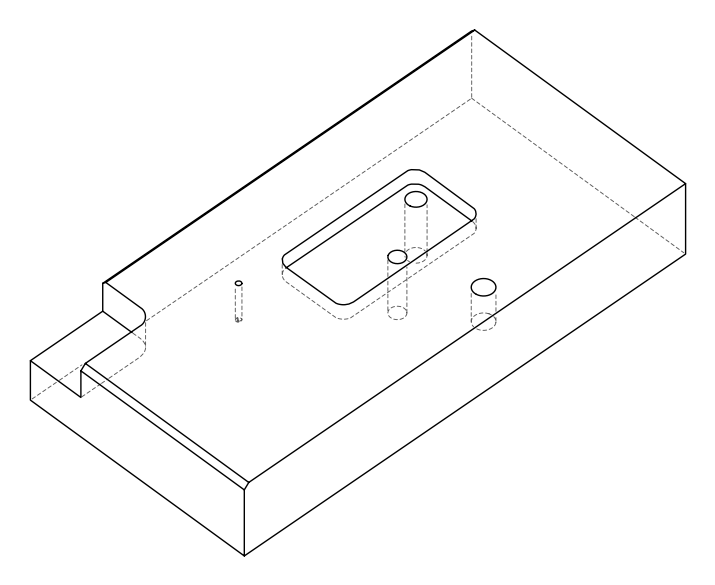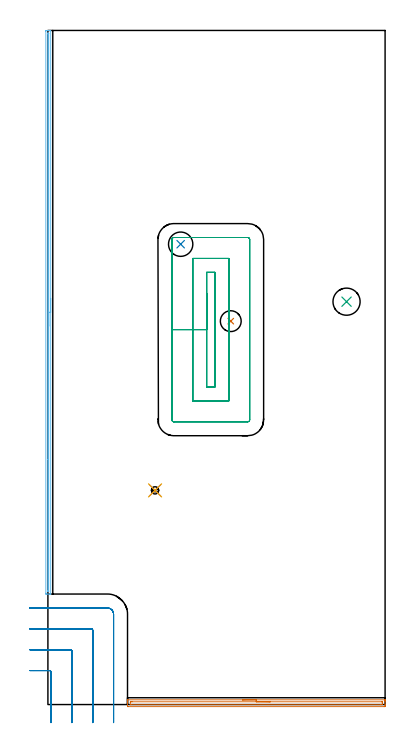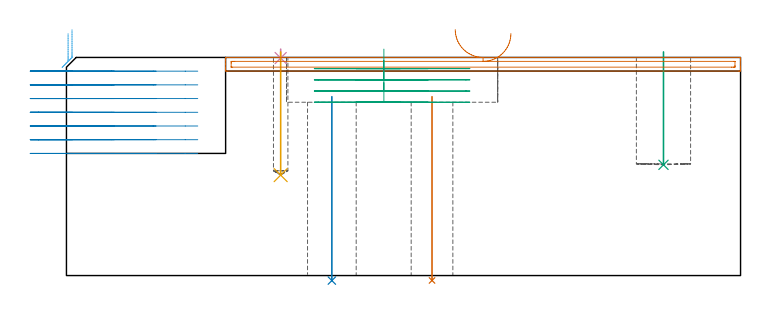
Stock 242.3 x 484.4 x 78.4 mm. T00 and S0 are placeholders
(PLAN: 9 operations, 6 tool changes, 23.9 min)
(1 INDEXABLE_INSERT_DRILL_THROUGH_HOLE_FROM_SOLID | STEP1HOLE | NXT0302_001 | 0.27 min | 13810 mm3)
(2 INDEXABLE_INSERT_DRILL_THROUGH_HOLE_FROM_SOLID_1 | STEP1HOLE_1 | NXT0302_006 | 0.27 min | 18817 mm3)
(3 INDEXABLE_INSERT_DRILL_BLIND_HOLE_FROM_SOLID | STEP1POCKET | NXT0302_010 | 0.16 min | 11438 mm3)
(4 SPOT_DRILL | STEP1POCKET_1 | NXT0321_9005460120000 | 0.03 min | 1 mm3)
(5 DRILL_BLIND_HOLE_INTO_CENTER | STEP1POCKET_1 | UGT0301_176 | 0.18 min | 863 mm3)
(6 AREA_MILL | FG_CHAMFER_SURFACE | UGT0205_001 | 6.63 min | 2504 mm3)
(7 AREA_MILL_1 | FG_CHAMFER_SURFACE_1 | UGT0205_001 | 3.14 min | 2272 mm3)
(8 MILL_CORNER_NOTCH_RECTANGULAR | CORNER_NOTCH_RECTANGULAR | UGT0201_094 | Follow Part, ap 5, ae 75% | 6.12 min | 155066 mm3)
(9 MILL_RECTANGULAR_POCKET | POCKET_RECTANGULAR_STRAIGHT | UGT0201_094 | Follow Part, ap 5, ae 75% | 7.12 min | 177788 mm3)
(TOOL NXT0302_001 | Index. Insert Drill 15mm [880-D1500L20-05] | D15 PA176 FL75 Z2)
(TOOL NXT0302_006 | Index. Insert Drill 17.5mm [880-D1750L25-05] | D17.5 PA176 FL88 Z2)
(TOOL NXT0302_010 | Index. Insert Drill 19.5mm [880-D1950L25-05] | D19.5 PA176 FL98 Z2)
(TOOL NXT0321_9005460120000 | NC Spot Drill, 142deg, 12mm, Carbide, Uncoated | D12 PA142 FL30 Z2)
(TOOL UGT0301_176 | Twist Drill 5.2 mm | D5.2 PA118 FL50 Z2)
(TOOL UGT0205_001 | Chamfer Mill 20 x 3 x 45 deg. | D20 FL50 Z2)
(TOOL UGT0201_094 | End mill 20 mm | D20 FL38 Z4)
(OP 1 INDEXABLE_INSERT_DRILL_THROUGH_HOLE_FROM_SOLID)
G17 G21 G94 G90
T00 M6
G54
G17 G0 G90 X131.4 Y275.5 S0 M3
G43 Z88.4 H1
G94 G81 G98 Z-1.762 F250. R64.3
G80
M5
M2
(OP 2 INDEXABLE_INSERT_DRILL_THROUGH_HOLE_FROM_SOLID_1)
G17 G21 G94 G90
T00 M6
G54
G17 G0 G90 X95.4 Y330.8 S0 M3
G43 Z88.4 H1
G94 G81 G98 Z-1.806 F250. R64.3
G80
M5
M2
(OP 3 INDEXABLE_INSERT_DRILL_BLIND_HOLE_FROM_SOLID)
G17 G21 G94 G90
T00 M6
G54
G17 G0 G90 X214.6 Y289.5 S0 M3
G43 Z88.4 H1
G94 G81 G98 Z39.8 F250. R80.4
G80
M5
M2
(OP 4 SPOT_DRILL)
G17 G21 G94 G90
T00 M6
G54
G17 G0 G90 X77. Y153.9 S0 M3
G43 Z88.4 H0
G94 G81 G98 Z78.176 F250. R81.4
G80
M5
M2
(OP 5 DRILL_BLIND_HOLE_INTO_CENTER)
G17 G21 G94 G90
T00 M6
G54
G17 G0 G90 X77. Y153.9 S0 M3
G43 Z88.4 H0
G94 G81 G98 Z36.1 F250. R80.4
G80
M5
M2
(OP 6 AREA_MILL)
G17 G21 G94 G90
T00 M6
G54
G17 G0 G90 X2. Y291.9 S1061 M3
G43 Z88.4 H0
G94 G1 Y291.862 Z87.528 F250.
Y291.748 Z86.663
Y291.559 Z85.812
Y291.297 Z84.98
Y290.963 Z84.174
Y290.56 Z83.4
Y290.092 Z82.664
Y289.56 Z81.972
Y288.971 Z81.329
Y288.328 Z80.74
Y287.636 Z80.208
Y286.9 Z79.74
Y286.126 Z79.337
Y285.32 Z79.003
Y284.488 Z78.741
Y283.637 Z78.552
Y282.772 Z78.438
Y281.9 Z78.4
Y79.571
X2.004 Y79.401 Z78.394
X1.672 Y79.4 Z78.071
X1.362 Z77.761
X0.69 Z77.085
X-0.526 Z75.871
X-1.07 Y79.401 Z75.324
X-1.303 Y79.404 Z75.092
X-1.491 Y79.41 Z74.904
X-1.495 Y79.585 Z74.901
X-1.499 Y80.017
Y483.783
X-1.495 Y484.215
X-1.491 Y484.39 Z74.904
X-1.07 Y484.4 Z75.324
X-0.526 Z75.871
X-0.19 Z76.206
X0.354 Z76.75
X0.69 Z77.085
X1.362 Z77.761
X1.672 Z78.071
X2.004 Y484.399 Z78.394
X2. Y484.23 Z78.4
Y281.9
X0.586 Z76.986
X0.585 Y81.482 Z76.985
X0.584 Y81.436 Z76.984
X0.582 Y81.414 Z76.982
X0.581 Y81.41 Z76.981
X0.549 Y81.408 Z76.949
X0.207 Y81.401 Z76.607
X0.002 Z76.402
X-0.029 Y81.403 Z76.371
X-0.061 Y81.408 Z76.339
X-0.079 Y81.413 Z76.321
X-0.08 Y81.438 Z76.32
X-0.085 Y81.697 Z76.315
X-0.086 Y176.096 Z76.314
Y481.996
X-0.083 Y482.337 Z76.317
X-0.081 Y482.378 Z76.319
X-0.078 Y482.39 Z76.322
X-0.067 Y482.393 Z76.333
X-0.015 Y482.398 Z76.385
X0.051 Y482.399 Z76.451
X0.292 Y482.4 Z76.692
X0.498 Y482.399 Z76.898
X0.529 Y482.397 Z76.929
X0.561 Y482.392 Z76.961
X0.579 Y482.387 Z76.979
X0.58 Y482.362 Z76.98
X0.585 Y482.103 Z76.985
X0.586 Y281.9 Z76.986
Y281.028 Z77.024
Y280.164 Z77.138
Y279.312 Z77.326
Y278.48 Z77.589
Y277.674 Z77.923
Y276.9 Z78.325
Y276.164 Z78.794
Y275.472 Z79.325
Y274.829 Z79.915
Y274.24 Z80.558
Y273.709 Z81.25
Y273.24 Z81.986
Y272.837 Z82.76
Y272.503 Z83.566
Y272.241 Z84.398
Y272.052 Z85.249
Y271.938 Z86.114
Y271.9 Z86.986
G0 Z88.4
M5
M2
(OP 7 AREA_MILL_1)
G17 G21 G94 G90
T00 M6
G54
G17 G0 G90 X139.75 Y3.4 S1061 M3
G43 Z88.4 H0
G94 G1 X139.788 Z87.528 F250.
X139.902 Z86.663
X140.091 Z85.812
X140.353 Z84.98
X140.687 Z84.174
X141.09 Z83.4
X141.558 Z82.664
X142.09 Z81.972
X142.679 Z81.329
X143.322 Z80.739
X144.014 Z80.208
X144.75 Z79.74
X145.524 Z79.337
X146.33 Z79.003
X147.162 Z78.741
X148.013 Z78.552
X148.878 Z78.438
X149.75 Z78.4
X242.138
X242.29 Y3.397 Z78.388
X242.298 Y3.301 Z78.293
X242.3 Y3.199 Z78.198
Y2.883 Z77.883
Y2.254 Z77.248
Y0.201 Z75.198
Y-0.354 Z74.641
Y-0.946 Z74.05
X242.297 Y-1.223 Z73.773
X242.29 Y-1.493 Z73.502
X241.975 Y-1.498 Z73.5
X241.692 Y-1.5
X57.808
X57.525 Y-1.498
X57.21 Y-1.493 Z73.502
X57.2 Y-1.223 Z73.773
Y-0.946 Z74.05
Y-0.354 Z74.641
Y1.07 Z76.066
Y2.254 Z77.248
Y2.883 Z77.883
Y3.199 Z78.198
X57.202 Y3.301 Z78.293
X57.21 Y3.397 Z78.388
X57.362 Y3.4 Z78.4
X149.75
Y1.986 Z76.986
X239.907 Y1.985 Z76.985
X240.184 Y1.984 Z76.984
X240.26 Y1.981 Z76.981
X240.29 Y1.978 Z76.978
X240.292 Y1.962 Z76.962
X240.298 Y1.873 Z76.873
X240.299 Y0.515 Z75.515
X240.297 Y0.135 Z75.135
X240.29 Y0.005 Z75.005
X240.283 Y-0.079 Z74.921
X240.215 Y-0.08 Z74.92
X239.907 Y-0.084 Z74.916
X239.631 Y-0.085 Z74.915
X239.014 Y-0.086 Z74.914
X59.593 Y-0.085 Z74.915
X59.316 Y-0.084 Z74.916
X59.24 Y-0.081 Z74.919
X59.21 Y-0.079 Z74.921
X59.208 Y-0.062 Z74.938
X59.202 Y0.027 Z75.027
X59.201 Y1.384 Z76.384
X59.203 Y1.765 Z76.765
X59.21 Y1.895 Z76.895
X59.217 Y1.979 Z76.979
X59.285 Y1.98 Z76.98
X59.593 Y1.984 Z76.984
X59.869 Y1.985 Z76.985
X60.486 Y1.986 Z76.986
X149.75
X150.622 Z77.024
X151.486 Z77.138
X152.338 Z77.326
X153.17 Z77.589
X153.976 Z77.923
X154.75 Z78.325
X155.486 Z78.794
X156.178 Z79.325
X156.821 Z79.915
X157.41 Z80.558
X157.941 Z81.25
X158.41 Z81.986
X158.813 Z82.759
X159.147 Z83.565
X159.409 Z84.397
X159.598 Z85.249
X159.712 Z86.114
X159.75 Z86.986
G0 Z88.4
M5
M2
(OP 8 MILL_CORNER_NOTCH_RECTANGULAR)
G17 G21 G94 G90
T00 M6
G54
G17 G0 G90 X2.2 Y-13. S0 M3
G43 Z88.4 H0
Z73.471
G94 G1 Y-10. F250.
Y23.406 F500.
G3 X1.206 Y24.4 R1.
G1 X-10.
X-13. F250.
G0 Z88.4
X17.2 Y-13.
Z73.471
G1 Y-10.
Y38.405 F500.
G3 X16.205 Y39.4 R1.
G1 X-10.
X-13. F250.
G0 Z88.4
X32.2 Y-13.
Z73.471
G1 Y-10.
Y53.405 F500.
G3 X31.205 Y54.4 R1.
G1 X-10.
X-13. F250.
G0 Z88.4
X47.2 Y-13.
Z73.471
G1 Y-10.
Y64.9 F500.
G3 X42.7 Y69.4 R4.5
G1 X-10.
X-13. F250.
G0 Z88.4
X2.2 Y-13.
Z68.543
G1 Y-10.
Y23.406 F500.
G3 X1.206 Y24.4 R1.
G1 X-10.
X-13. F250.
G0 Z88.4
X17.2 Y-13.
Z68.543
G1 Y-10.
Y38.405 F500.
G3 X16.205 Y39.4 R1.
G1 X-10.
X-13. F250.
G0 Z88.4
X32.2 Y-13.
Z68.543
G1 Y-10.
Y53.405 F500.
G3 X31.205 Y54.4 R1.
G1 X-10.
X-13. F250.
G0 Z88.4
X47.2 Y-13.
Z68.543
G1 Y-10.
Y64.9 F500.
G3 X42.7 Y69.4 R4.5
G1 X-10.
X-13. F250.
G0 Z88.4
X2.2 Y-13.
Z63.614
G1 Y-10.
Y23.406 F500.
G3 X1.206 Y24.4 R1.
G1 X-10.
X-13. F250.
G0 Z88.4
X17.2 Y-13.
Z63.614
G1 Y-10.
Y38.405 F500.
G3 X16.205 Y39.4 R1.
G1 X-10.
X-13. F250.
G0 Z88.4
X32.2 Y-13.
Z63.614
G1 Y-10.
Y53.405 F500.
G3 X31.205 Y54.4 R1.
G1 X-10.
X-13. F250.
G0 Z88.4
X47.2 Y-13.
Z63.614
G1 Y-10.
Y64.9 F500.
G3 X42.7 Y69.4 R4.5
G1 X-10.
X-13. F250.
G0 Z88.4
X2.2 Y-13.
Z58.686
G1 Y-10.
Y23.406 F500.
G3 X1.206 Y24.4 R1.
G1 X-10.
X-13. F250.
G0 Z88.4
X17.2 Y-13.
Z58.686
G1 Y-10.
Y38.405 F500.
G3 X16.205 Y39.4 R1.
G1 X-10.
X-13. F250.
G0 Z88.4
X32.2 Y-13.
Z58.686
G1 Y-10.
Y53.405 F500.
G3 X31.205 Y54.4 R1.
G1 X-10.
X-13. F250.
G0 Z88.4
X47.2 Y-13.
Z58.686
G1 Y-10.
Y64.9 F500.
G3 X42.7 Y69.4 R4.5
G1 X-10.
X-13. F250.
G0 Z88.4
X2.2 Y-13.
Z53.757
G1 Y-10.
Y23.406 F500.
G3 X1.206 Y24.4 R1.
G1 X-10.
X-13. F250.
G0 Z88.4
X17.2 Y-13.
Z53.757
G1 Y-10.
Y38.405 F500.
G3 X16.205 Y39.4 R1.
G1 X-10.
X-13. F250.
G0 Z88.4
X32.2 Y-13.
Z53.757
G1 Y-10.
Y53.405 F500.
G3 X31.205 Y54.4 R1.
G1 X-10.
X-13. F250.
G0 Z88.4
X47.2 Y-13.
Z53.757
G1 Y-10.
Y64.9 F500.
G3 X42.7 Y69.4 R4.5
G1 X-10.
X-13. F250.
G0 Z88.4
X2.2 Y-13.
Z48.829
G1 Y-10.
Y23.406 F500.
G3 X1.206 Y24.4 R1.
G1 X-10.
X-13. F250.
G0 Z88.4
X17.2 Y-13.
Z48.829
G1 Y-10.
Y38.405 F500.
G3 X16.205 Y39.4 R1.
G1 X-10.
X-13. F250.
G0 Z88.4
X32.2 Y-13.
Z48.829
G1 Y-10.
Y53.405 F500.
G3 X31.205 Y54.4 R1.
G1 X-10.
X-13. F250.
G0 Z88.4
X47.2 Y-13.
Z48.829
G1 Y-10.
Y64.9 F500.
G3 X42.7 Y69.4 R4.5
G1 X-10.
X-13. F250.
G0 Z88.4
X2.2 Y-13.
Z43.9
G1 Y-10.
Y23.406 F500.
G3 X1.206 Y24.4 R1.
G1 X-10.
X-13. F250.
G0 Z88.4
X17.2 Y-13.
Z43.9
G1 Y-10.
Y38.405 F500.
G3 X16.205 Y39.4 R1.
G1 X-10.
X-13. F250.
G0 Z88.4
X32.2 Y-13.
Z43.9
G1 Y-10.
Y53.405 F500.
G3 X31.205 Y54.4 R1.
G1 X-10.
X-13. F250.
G0 Z88.4
X47.2 Y-13.
Z43.9
G1 Y-10.
Y64.9 F500.
G3 X42.7 Y69.4 R4.5
G1 X-10.
X-13. F250.
G0 Z88.4
M5
M2
(OP 9 MILL_RECTANGULAR_POCKET)
G17 G21 G94 G90
T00 M6
G54
G17 G0 G90 X114.1 Y295.618 S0 M3
G43 Z88.4 H0
Z81.4
G94 G1 Y269.4 Z74.375 F250.
Y228.2 F500.
X120.
Y310.6
X114.1
Y269.4
X104.1
Y218.2
X130.
Y320.6
X104.1
Y269.4
X89.1
Y204.6
G3 X90.5 Y203.2 R1.4
G1 X143.6
G3 X145. Y204.6 R1.4
G1 Y334.2
G3 X143.6 Y335.6 R1.4
G1 X90.5
G3 X89.1 Y334.2 R1.4
G1 Y269.4
Y268.4
G0 X114.1 Y295.618 Z77.375
G1 Y269.4 Z70.35 F250.
Y228.2 F500.
X120.
Y310.6
X114.1
Y269.4
X104.1
Y218.2
X130.
Y320.6
X104.1
Y269.4
X89.1
Y204.6
G3 X90.5 Y203.2 R1.4
G1 X143.6
G3 X145. Y204.6 R1.4
G1 Y334.2
G3 X143.6 Y335.6 R1.4
G1 X90.5
G3 X89.1 Y334.2 R1.4
G1 Y269.4
Y268.4
G0 X114.1 Y295.618 Z73.35
G1 Y269.4 Z66.325 F250.
Y228.2 F500.
X120.
Y310.6
X114.1
Y269.4
X104.1
Y218.2
X130.
Y320.6
X104.1
Y269.4
X89.1
Y204.6
G3 X90.5 Y203.2 R1.4
G1 X143.6
G3 X145. Y204.6 R1.4
G1 Y334.2
G3 X143.6 Y335.6 R1.4
G1 X90.5
G3 X89.1 Y334.2 R1.4
G1 Y269.4
Y268.4
G0 X114.1 Y295.618 Z69.325
G1 Y269.4 Z62.3 F250.
Y228.2 F500.
X120.
Y310.6
X114.1
Y269.4
X104.1
Y218.2
X130.
Y320.6
X104.1
Y269.4
X89.1
Y204.6
G3 X90.5 Y203.2 R1.4
G1 X143.6
G3 X145. Y204.6 R1.4
G1 Y334.2
G3 X143.6 Y335.6 R1.4
G1 X90.5
G3 X89.1 Y334.2 R1.4
G1 Y269.4
Y268.4
G0 Z88.4
M5
M2
